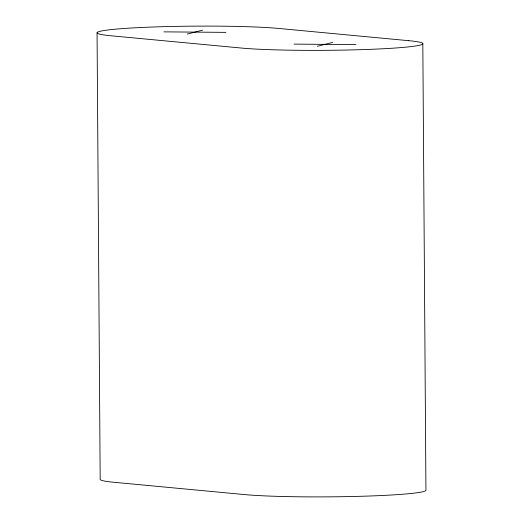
<?xml version="1.0" encoding="UTF-8"?>
<svg xmlns="http://www.w3.org/2000/svg" width="523" height="523" viewBox="0 0 523 523"><rect width="100%" height="100%" fill="white"/><g stroke="black" fill="none" stroke-linecap="round" stroke-linejoin="round"><path stroke-width="0.78" d="M187.247 34.06L202.564 30.164M317.317 46.305L332.635 42.415M163.902 31.864L225.91 32.367M293.972 44.109L355.98 44.612M422.819 43.559L425.938 490.09A97.86 5.975 -0.4 0 1 355.274 496.438A97.86 5.975 -0.4 0 1 244.319 494.555L114.249 482.311A97.86 5.975 -0.4 0 1 100.181 479.441L97.062 32.91M408.751 40.689L278.681 28.445A97.86 5.975 -0.4 0 0 144.322 27.353A97.86 5.975 -0.4 0 0 111.131 35.786L241.208 48.031A97.86 5.975 -0.4 0 0 375.56 49.123A97.86 5.975 -0.4 0 0 408.751 40.689"/></g></svg>
